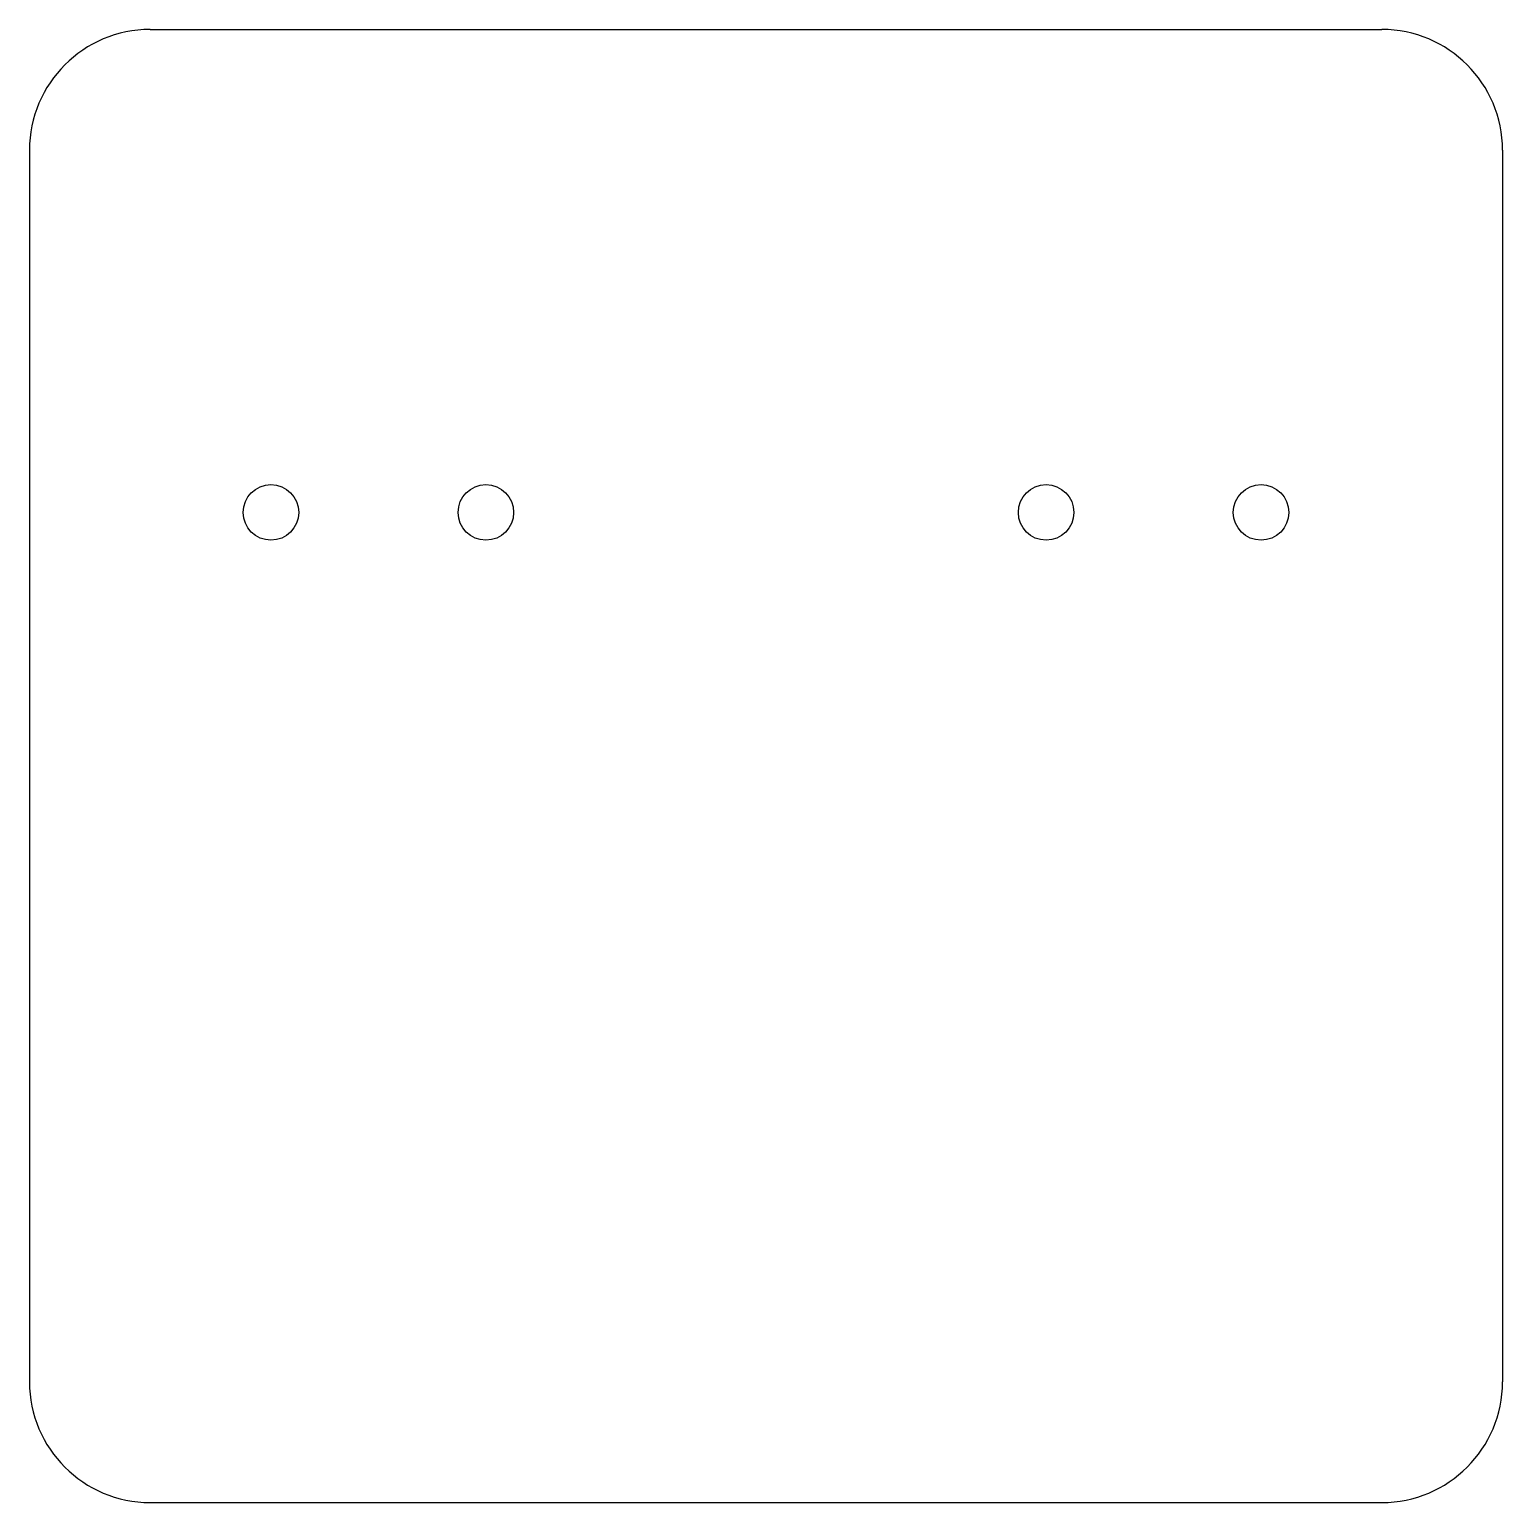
# Model space of a CAD drawing. Extents: x -30.5 to 30.5, y -30.5 to 30.5.
import ezdxf

# ---------------------------------------------------------------- set-up
doc = ezdxf.new("R2010")
doc.units = 0
doc.layers.add('VISIBLE', color=7, linetype='CONTINUOUS')

msp = doc.modelspace()

# ---------------------------------------------------------------- linework, layer by layer
at = {"layer": 'VISIBLE'}
for p, q in [((-25.5, 30.5), (25.5, 30.5)), ((-30.5, 25.5), (-30.5, -25.5)), ((30.5, 25.5), (30.5, -25.5)), ((-25.5, -30.5), (25.5, -30.5))]:
    msp.add_line(p, q, dxfattribs=at)
for centre in [(-20.5, 10.5), (-11.6, 10.5), (11.6, 10.5), (20.5, 10.5)]:
    msp.add_circle(centre, 1.15, dxfattribs=at)
for centre, start, end in [((-25.5, 25.5), 90, 180), ((25.5, 25.5), 0, 90), ((-25.5, -25.5), 180, 270), ((25.5, -25.5), 270, 0)]:
    msp.add_arc(centre, 5, start, end, dxfattribs=at)

doc.saveas('drawing.dxf')
